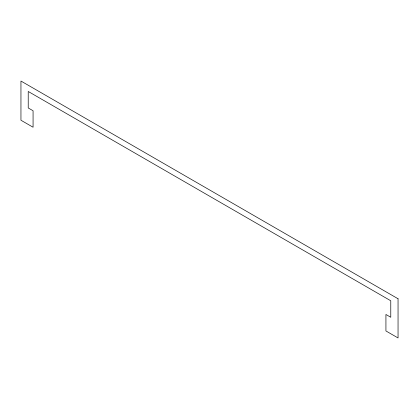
<?xml version="1.0" encoding="UTF-8"?>
<svg xmlns="http://www.w3.org/2000/svg" width="419" height="419" viewBox="0 0 419 419"><rect width="100%" height="100%" fill="white"/><g stroke="black" fill="none" stroke-linecap="round" stroke-linejoin="round"><path stroke-width="0.63" d="M398.05 298.763L20.95 81.045L20.95 120.237L33.07 127.235L33.07 110.752L28.225 107.95L28.225 91.468L390.775 300.784L390.775 317.272L385.93 314.47L385.93 330.958L398.05 337.955L398.05 298.763"/></g></svg>
